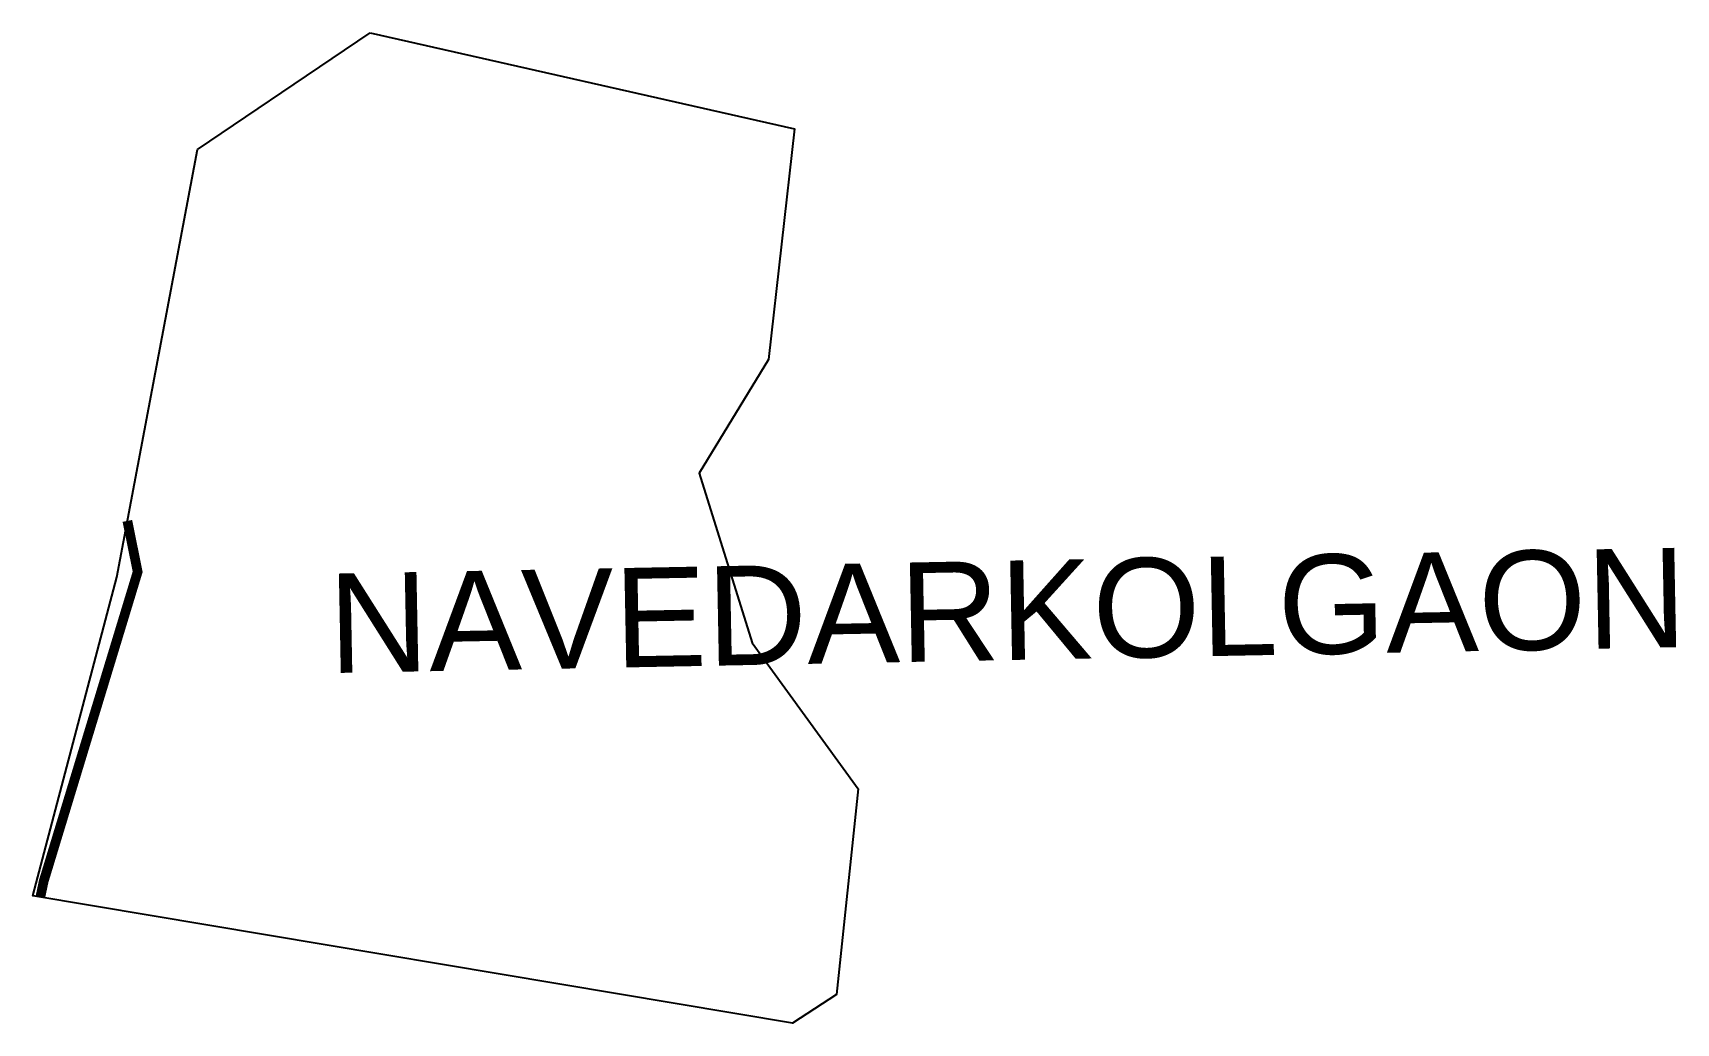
# Model space of a CAD drawing. Header units: metres. Extents: x 274939 to 275447, y 2079321 to 2079627.
import ezdxf

# ---------------------------------------------------------------- set-up
doc = ezdxf.new("R2010")
doc.units = ezdxf.units.M
for name, color, linetype in [('HAZARDS LINE', 1, 'Continuous'), ('village', 3, 'Continuous'), ('VILLAGE NAME', 250, 'Continuous')]:
    doc.layers.add(name, color=color, linetype=linetype)
doc.styles.get("Standard").update_dxf_attribs({"font": 'simplex.shx'})

msp = doc.modelspace()

# ---------------------------------------------------------------- linework, layer by layer
at = {"color": 3, "flags": 128}
msp.add_lwpolyline([(275019.42, 2079611.13), (275042.91, 2079626.99)], dxfattribs=at)
at = {"layer": 'HAZARDS LINE', "lineweight": 0}
msp.add_lwpolyline([(274940.9, 2079359.71, 3, 3, 0), (274941.93, 2079364.59, 3, 3, 0), (274970.99, 2079460.29, 3, 3, 0), (274967.8, 2079476.04, 3, 3, 0)], format="xyseb", dxfattribs=at)
at = {"layer": 'village', "color": 3, "true_color": 0x00ff00}
for points in [[(275042.91, 2079626.99, 0), (275174.07, 2079597.3, 0), (275166.07, 2079526, 0), (275144.65, 2079490.83, 0), (275161.06, 2079438.34, 0)], [(275161.06, 2079438.34, 0), (275193.81, 2079393.21, 0), (275187.12, 2079329.57, 0), (275173.48, 2079320.68, 0), (274938.58, 2079360.1, 0), (274964.51, 2079458.6, 0), (274989.49, 2079590.92, 0), (275019.42, 2079611.13, 0)]]:
    msp.add_polyline3d(points, dxfattribs=at)

# ---------------------------------------------------------------- texts
at = {"layer": 'VILLAGE NAME', "insert": (275029.69, 2079459.69), "char_height": 30.748, "attachment_point": 1, "rotation": 1.1028}
msp.add_mtext_dynamic_manual_height_columns('{\\fArial|b0|i0|c0|p34;NAVEDARKOLGAON}', width=726.9295, gutter_width=543.74, heights=[0], dxfattribs=at)

doc.saveas('drawing.dxf')
